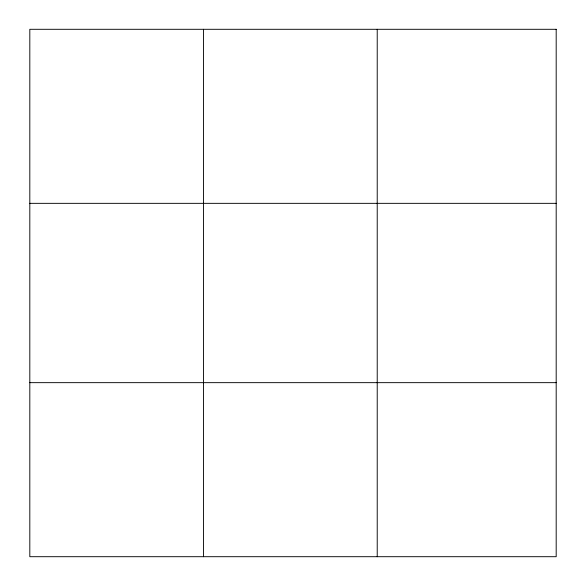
<?xml version="1.0" encoding="UTF-8"?>
<svg xmlns="http://www.w3.org/2000/svg" width="586" height="586" viewBox="0 0 586 586"><rect width="100%" height="100%" fill="white"/><g stroke="black" fill="none" stroke-linecap="round" stroke-linejoin="round"><path stroke-width="0.88" d="M203.518 556.7L203.518 29.3M377.223 556.7L377.223 29.3M29.813 203.342L556.187 203.342M29.813 382.658L556.187 382.658M556.187 29.3L556.187 556.7L29.813 556.7L29.813 29.3L556.187 29.3"/></g></svg>
